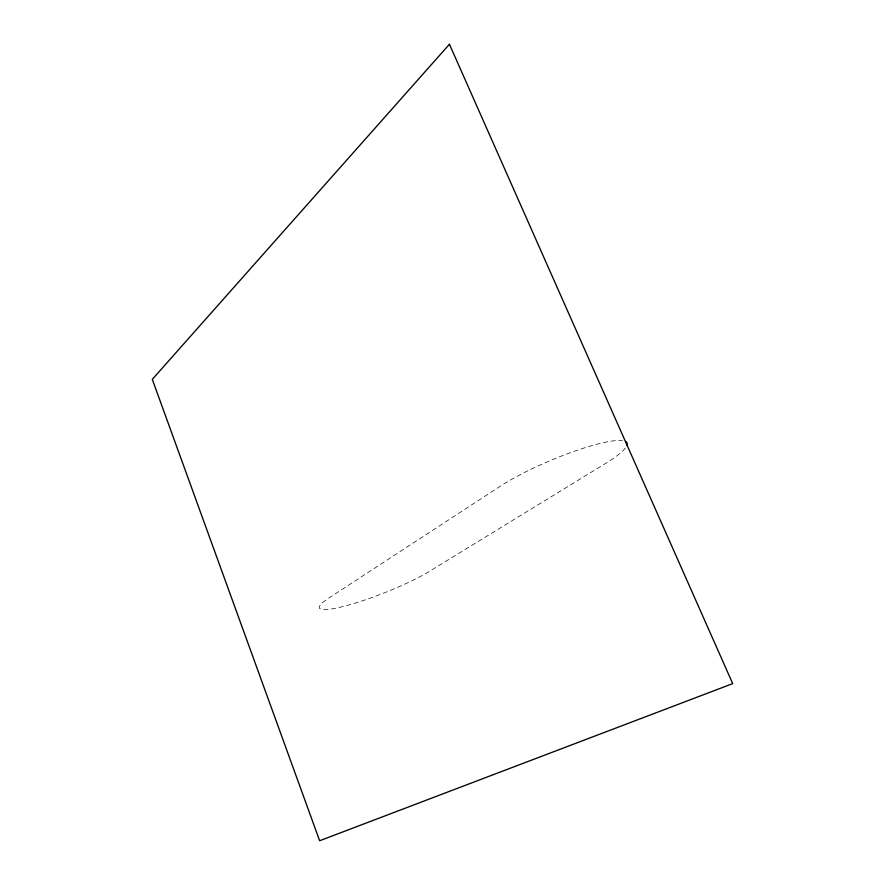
<?xml version="1.0" encoding="UTF-8"?>
<svg xmlns="http://www.w3.org/2000/svg" width="885" height="885" viewBox="0 0 885 885"><rect width="100%" height="100%" fill="white"/><g stroke="black" fill="none" stroke-linecap="round" stroke-linejoin="round"><path stroke-width="0.66" stroke-dasharray="4.42 3.32" d="M625.363 448.009A78.201 13.751 -23 0 1 605.65 463.386L429.601 571.256A65.744 9.768 -21.5 0 1 345.703 605.838A65.744 9.768 -21.5 0 1 328.855 598.05L499.959 486.407A78.201 13.751 -23 0 1 622.409 440.608"/><path stroke-width="1.33" d="M625.485 441.471A78.201 13.751 -23 0 1 626.934 445.232M449.436 44.25L152.297 379.355L319.64 840.75L732.703 683.618L449.436 44.25"/></g></svg>
